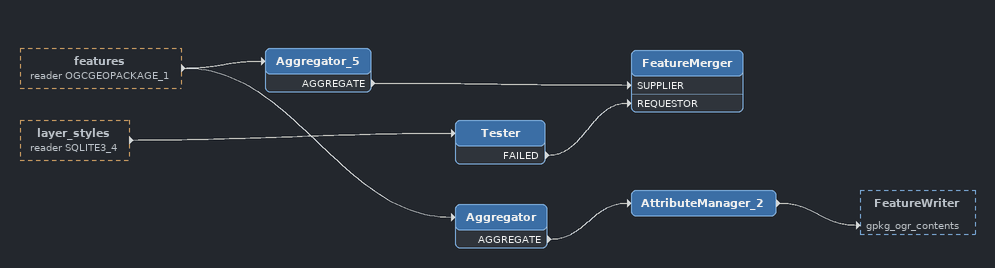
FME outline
features (reader OGCGEOPACKAGE_1) [outside]
    -> Aggregator_5
    -> Aggregator
layer_styles (reader SQLITE3_4) [outside]
    -> Tester
Aggregator_5
    AGGREGATE -> FeatureMerger [SUPPLIER]
Aggregator
    AGGREGATE -> AttributeManager_2
AttributeManager_2
    -> FeatureWriter [gpkg_ogr_contents]
Tester
    FAILED -> FeatureMerger [REQUESTOR]
FeatureMerger
